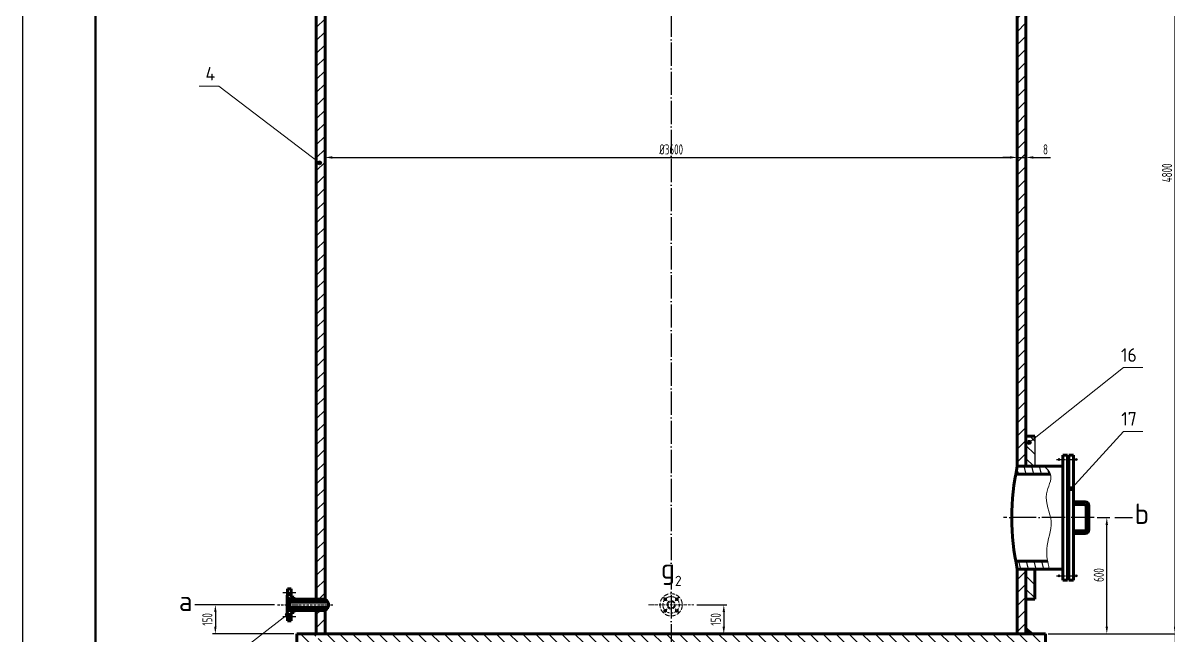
# Model space of a CAD drawing. Header units: millimetres. Extents: x -3106 to 5804, y -5569 to 7046.
# Drawn here: x -3106 to 2800, y 726 to 3886 of the extents above; entities that cross this region are included whole.
import ezdxf

# ---------------------------------------------------------------- set-up
doc = ezdxf.new("R2010")
doc.units = ezdxf.units.MM
for name, pattern in [('ACAD_ISO04W100', [30, 24, -3, 0, -3]), ('ACAD_ISO05W100', [33, 24, -3, 0, -3, 0, -3]), ('ACAD_ISO10W100', [18.7, 12, -3, 0.7, -3])]:
    doc.linetypes.add(name, pattern=pattern)
for name, color, linetype, lineweight in [('双点划线', 5, 'ACAD_ISO05W100', 18), ('标注', 7, 'Continuous', 18), ('粗实线', 4, 'Continuous', 70), ('细实线', 7, 'Continuous', 18)]:
    doc.layers.add(name, color=color, linetype=linetype, lineweight=lineweight)
doc.layers.add('点划线', color=1, linetype='ACAD_ISO04W100')
doc.styles.add('GB', font='Tssdeng.shx', dxfattribs={"bigfont": 'hztxt.shx'})
doc.styles.add('HGCAD', font='gbenor.shx', dxfattribs={"width": 0.75, "bigfont": 'gbcbig.shx'})
doc.dimstyles.new('GB', dxfattribs={"dimscale": 5, "dimtxt": 3.5, "dimasz": 2.5, "dimexe": 2.25, "dimexo": 2, "dimtad": 1, "dimdec": 0, "dimtxsty": 'GB', "dimcen": 2.5, "dimadec": 0, "dimazin": 0, "dimtfac": 1, "dimtdec": 0, "dimtmove": 0, "dimatfit": 3, "dimfxl": 0, "dimarcsym": 0})

# ---------------------------------------------------------------- blocks, each defined once
blk = doc.blocks.new('*D5')
at = {"color": 0, "lineweight": -2}
for p, q in [((-1548, 3206.4), (-1548, 3206.5)), ((-1510.5, 3191.5), (1984.5, 3191.5)), ((2022, 3206.4), (2022, 3206.5))]:
    blk.add_line(p, q, dxfattribs=at)
at = {"color": 0}
for points in [[(-1510.5, 3197.7), (-1510.5, 3185.2), (-1548, 3191.5)], [(1984.5, 3197.7), (1984.5, 3185.2), (2022, 3191.5)]]:
    blk.add_solid(points, dxfattribs=at)
at = {"layer": 'Defpoints', "color": 0}
for p in [(-1548, 3191.4), (2022, 3191.5), (2022, 3191.4)]:
    blk.add_point(p, dxfattribs=at)
at = {"color": 0, "insert": (237, 3232.7), "char_height": 52.5, "attachment_point": 5, "style": 'HGCAD'}
blk.add_mtext('%%C3600', dxfattribs=at)
blk = doc.blocks.new('*D6')
at = {"color": 0, "lineweight": -2}
for p, q in [((1984.5, 3191.4), (1947, 3191.4)), ((2022, 3191.4), (2067, 3191.4)), ((2104.5, 3191.4), (2193.2, 3191.4)), ((2022, 3176.4), (2022, 3176.4))]:
    blk.add_line(p, q, dxfattribs=at)
at = {"color": 0}
for points in [[(1984.5, 3197.7), (1984.5, 3185.2), (2022, 3191.4)], [(2104.5, 3197.7), (2104.5, 3185.2), (2067, 3191.4)]]:
    blk.add_solid(points, dxfattribs=at)
at = {"layer": 'Defpoints', "color": 0}
for p in [(2022, 3191.4), (2067, 3191.4), (2067, 3191.4)]:
    blk.add_point(p, dxfattribs=at)
at = {"color": 0, "insert": (2167.6, 3232.7), "char_height": 52.5, "attachment_point": 5, "style": 'HGCAD'}
blk.add_mtext('8', dxfattribs=at)
blk = doc.blocks.new('*D8')
at = {"color": 0, "lineweight": -2}
for p, q in [((2082, 5532.2), (2850.5, 5532.2)), ((2835.5, 769.7), (2835.5, 5494.7)), ((2182, 732.2), (2850.5, 732.2))]:
    blk.add_line(p, q, dxfattribs=at)
at = {"color": 0}
for points in [[(2829.3, 5494.7), (2841.8, 5494.7), (2835.5, 5532.2)], [(2829.3, 769.7), (2841.8, 769.7), (2835.5, 732.2)]]:
    blk.add_solid(points, dxfattribs=at)
at = {"layer": 'Defpoints', "color": 0}
for p in [(2067, 5532.2), (2835.5, 5532.2), (2167, 732.2)]:
    blk.add_point(p, dxfattribs=at)
at = {"color": 0, "insert": (2794.3, 3111.7), "char_height": 52.5, "attachment_point": 5, "rotation": 90, "style": 'HGCAD'}
blk.add_mtext('4800', dxfattribs=at)
blk = doc.blocks.new('*D9')
at = {"color": 0, "lineweight": -2}
for p, q in [((2835.5, 769.7), (2835.5, 807.2)), ((2182, 732.2), (2850.5, 732.2)), ((2835.5, 732.2), (2835.5, 687.2)), ((2182, 687.2), (2850.5, 687.2)), ((2835.5, 649.7), (2835.5, 536.7))]:
    blk.add_line(p, q, dxfattribs=at)
at = {"color": 0}
for points in [[(2829.3, 769.7), (2841.8, 769.7), (2835.5, 732.2)], [(2829.3, 649.7), (2841.8, 649.7), (2835.5, 687.2)]]:
    blk.add_solid(points, dxfattribs=at)
at = {"layer": 'Defpoints', "color": 0}
for p in [(2167, 732.2), (2167, 687.2), (2835.5, 687.2)]:
    blk.add_point(p, dxfattribs=at)
at = {"color": 0, "insert": (2794.3, 574.4), "char_height": 52.5, "attachment_point": 5, "rotation": 90, "style": 'HGCAD'}
blk.add_mtext('10', dxfattribs=at)
blk = doc.blocks.new('*D13')
at = {"color": 0, "lineweight": -2}
for p, q in [((-1807.8, 882.2), (-2128.4, 882.2)), ((-2113.4, 844.7), (-2113.4, 769.7)), ((-1708, 732.2), (-2128.4, 732.2))]:
    blk.add_line(p, q, dxfattribs=at)
at = {"color": 0}
for points in [[(-2119.7, 844.7), (-2107.2, 844.7), (-2113.4, 882.2)], [(-2119.7, 769.7), (-2107.2, 769.7), (-2113.4, 732.2)]]:
    blk.add_solid(points, dxfattribs=at)
at = {"layer": 'Defpoints', "color": 0}
for p in [(-1792.8, 882.2), (-2113.4, 732.2), (-1693, 732.2)]:
    blk.add_point(p, dxfattribs=at)
at = {"color": 0, "insert": (-2154.7, 807.2), "char_height": 52.5, "attachment_point": 5, "rotation": 90, "style": 'HGCAD'}
blk.add_mtext('150', dxfattribs=at)
blk = doc.blocks.new('*D14')
at = {"color": 0, "lineweight": -2}
for p, q in [((2434.3, 1332.2), (2498.8, 1332.2)), ((2483.8, 769.7), (2483.8, 1294.7)), ((2182, 732.2), (2498.8, 732.2))]:
    blk.add_line(p, q, dxfattribs=at)
at = {"color": 0}
for points in [[(2477.5, 1294.7), (2490, 1294.7), (2483.8, 1332.2)], [(2477.5, 769.7), (2490, 769.7), (2483.8, 732.2)]]:
    blk.add_solid(points, dxfattribs=at)
at = {"layer": 'Defpoints', "color": 0}
for p in [(2419.3, 1332.2), (2483.8, 1332.2), (2167, 732.2)]:
    blk.add_point(p, dxfattribs=at)
at = {"color": 0, "insert": (2442.5, 1036), "char_height": 52.5, "attachment_point": 5, "rotation": 90, "style": 'HGCAD'}
blk.add_mtext('600', dxfattribs=at)
blk = doc.blocks.new('*D16')
at = {"color": 0, "lineweight": -2}
for p, q in [((369.5, 882.2), (523.5, 882.2)), ((508.5, 844.7), (508.5, 769.7)), ((369.5, 732.2), (523.5, 732.2))]:
    blk.add_line(p, q, dxfattribs=at)
at = {"color": 0}
for points in [[(502.3, 844.7), (514.8, 844.7), (508.5, 882.2)], [(502.3, 769.7), (514.8, 769.7), (508.5, 732.2)]]:
    blk.add_solid(points, dxfattribs=at)
at = {"layer": 'Defpoints', "color": 0}
for p in [(354.5, 882.2), (354.5, 732.2), (508.5, 732.2)]:
    blk.add_point(p, dxfattribs=at)
at = {"color": 0, "insert": (467.3, 807.2), "char_height": 52.5, "attachment_point": 5, "rotation": 90, "style": 'HGCAD'}
blk.add_mtext('150', dxfattribs=at)

msp = doc.modelspace()

# ---------------------------------------------------------------- hatches: boundary and pattern name
h = msp.add_hatch()
h.set_pattern_fill('ANSI31', color=0, scale=15, style=0)
h.paths.add_polyline_path([(2067, 5532.16), (2022, 5532.16), (2022, 5348.16), (2067, 5348.16)])
h.paths.add_polyline_path([(2067, 5316.16), (2022, 5316.16), (2022, 1597.16), (2067, 1597.16)])
h.paths.add_polyline_path([(2067, 1067.16), (2022, 1067.16), (2022, 732.16), (2067, 732.16)])
h.paths.add_polyline_path([(-1548, 5532.16), (-1593, 5532.16), (-1593, 5051.88), (-1548, 5090.54)])
h.paths.add_polyline_path([(-1548, 852.66), (-1593, 852.66), (-1593, 732.16), (-1563, 732.16), (-1548, 732.16)])
h.paths.add_polyline_path([(-1548, 5090.54), (-1593, 5051.88), (-1593, 3176.15), (-1584.51, 3169.7, -0.7183276), (-1566.55, 3163.65, -1), (-1586.55, 3163.65, -0.1639224), (-1584.51, 3169.7), (-1593, 3176.15), (-1593, 1067.16), (-1593, 911.66), (-1548, 911.66), (-1548, 1067.16)])
for points in [[(-1566.55, 3163.66, -1), (-1586.55, 3163.63, -1)], [(2073.21, 1720.37, 1), (2093.21, 1720.33, 1)], [(2291.62, 1482.15, 1), (2311.62, 1482.11, 1)], [(-1751, 832.68, 1), (-1731, 832.65, 1)]]:
    msp.add_hatch(color=0).paths.add_polyline_path(points)
h = msp.add_hatch()
h.set_pattern_fill('ANSI31', color=0, scale=15, angle=90, style=0)
h.paths.add_polyline_path([(2112, 1067.16), (2067, 1067.16), (2067, 912.16), (2112, 912.16)])
h.paths.add_polyline_path([(2112, 1743.18), (2091.04, 1726.56, -0.1692117), (2093.21, 1720.35, -1), (2073.21, 1720.35, -0.7105543), (2091.04, 1726.56), (2112, 1743.18), (2112, 1752.16), (2067, 1752.16), (2067, 1597.16), (2112, 1597.16)])
h = msp.add_hatch()
h.set_pattern_fill('ANSI31', color=256, scale=12, angle=60, style=0)
edge = h.paths.add_edge_path()
edge.add_spline(control_points=[(2187.18, 1067.16), (2184.24, 1080.5), (2181.3, 1093.83), (2178.94, 1107.16)], knot_values=[0, 0, 0, 0, 40.3044867, 40.3044867, 40.3044867, 40.3044867], degree=3, periodic=0)
edge.add_line((2178.94, 1107.16), (2014.23, 1107.16))
edge.add_arc((3279.68, 1332.16), 1285.29, 190.081981, 191.898488)
edge.add_line((2022, 1067.16), (2187.18, 1067.16))
edge = h.paths.add_edge_path()
edge.add_spline(control_points=[(2193.28, 1557.16), (2188.19, 1571.62), (2174.88, 1584.39), (2161.58, 1597.16)], knot_values=[496.8202551, 496.8202551, 496.8202551, 496.8202551, 547.7109889, 547.7109889, 547.7109889, 547.7109889], degree=3, periodic=0)
edge.add_line((2161.58, 1597.16), (2022, 1597.16))
edge.add_arc((3279.68, 1332.16), 1285.29, 168.101512, 169.918019)
edge.add_line((2014.23, 1557.16), (2193.28, 1557.16))
at = {"linetype": 'Continuous'}
h = msp.add_hatch(dxfattribs=at)
h.set_pattern_fill('_USER', color=0, scale=15, angle=-45, style=0, pattern_type=0)
h.set_pattern_definition([(315, (-2625.167, -860.837), (10.6066, 10.6066), [])])
h.paths.add_polyline_path([(-1723, 964.66), (-1741, 964.66), (-1741, 953.66), (-1723, 953.66)])
h.paths.add_polyline_path([(-1723, 799.66), (-1741, 799.66), (-1741, 810.66), (-1723, 810.66)])
edge = h.paths.add_edge_path()
edge.add_arc((-1718, 928.59), 5, 180, 262.999975)
edge.add_line((-1718.61, 923.63), (-1709, 922.45))
edge.add_line((-1709, 922.45), (-1709, 916.66))
edge.add_line((-1709, 916.66), (-1713.2, 911.66))
edge.add_line((-1713.2, 911.66), (-1743, 911.66))
edge.add_line((-1743, 911.66), (-1743, 931.66))
edge.add_line((-1743, 931.66), (-1741, 931.66))
edge.add_line((-1741, 931.66), (-1741, 935.66))
edge.add_line((-1741, 935.66), (-1723, 935.66))
edge.add_line((-1723, 935.66), (-1723, 928.59))
edge = h.paths.add_edge_path()
edge.add_arc((-1718, 835.74), 5, 97.000025, 180, ccw=False)
edge.add_line((-1718.61, 840.7), (-1709, 841.88))
edge.add_line((-1709, 841.88), (-1709, 847.66))
edge.add_line((-1709, 847.66), (-1713.2, 852.66))
edge.add_line((-1713.2, 852.66), (-1743, 852.66))
edge.add_line((-1743, 852.66), (-1743, 832.66))
edge.add_line((-1743, 832.66), (-1741, 832.66))
edge.add_line((-1741, 832.66), (-1741, 828.66))
edge.add_line((-1741, 828.66), (-1723, 828.66))
edge.add_line((-1723, 828.66), (-1723, 835.74))
h = msp.add_hatch()
h.set_pattern_fill('ANSI31', color=0, scale=8, style=0)
h.paths.add_polyline_path([(-1532.6, 867.66), (-1731.71, 867.66), (-1731.71, 852.66), (-1713.2, 852.66), (-1548, 852.66, 0.1699415)])
h.paths.add_polyline_path([(-1548, 911.66), (-1731.71, 911.66), (-1731.71, 896.66), (-1532.6, 896.66, 0.1699415)])
h = msp.add_hatch()
h.set_pattern_fill('ANSI31', color=0, scale=15, angle=90, style=0)
h.paths.add_polyline_path([(-1563, 732.16), (-1693, 732.16), (-1693, 687.16), (-1616.54, 687.16), (-1601.02, 702.68, -1.4966058), (-1583.95, 709.75, -0.6681786), (-1601.02, 702.68), (-1616.54, 687.16), (-1563, 687.16), (237, 687.16), (237, 732.16)])
h.paths.add_polyline_path([(2037, 687.16), (2167, 687.16), (2167, 732.16), (237, 732.16), (237, 687.16)])

# ---------------------------------------------------------------- linework, layer by layer
at = {"color": 0, "lineweight": -3}
msp.add_line((-3105.92, -5569.28), (-3105.92, 7045.72), dxfattribs=at)
at = {"color": 0, "lineweight": 50}
msp.add_line((-2730.92, -5419.28), (-2730.92, 6895.72), dxfattribs=at)
at = {"color": 0}
for p, q in [((2067, 3469.29), (2067, 3469.29)), ((2570.34, 1777.3), (2301.62, 1482.13)), ((2112, 1752.16), (2112, 1597.16)), ((2525.01, 1332.16), (2615.73, 1332.16)), ((-2128.41, 882.16), (-2219.14, 882.16))]:
    msp.add_line(p, q, dxfattribs=at)
at = {"color": 0, "linetype": 'ACAD_ISO10W100'}
for p, q in [((-1698, 944.66), (-1766, 944.66)), ((-1792.82, 882.16), (-1506.92, 882.16)), ((-1698, 819.66), (-1766, 819.66))]:
    msp.add_line(p, q, dxfattribs=at)
at = {"color": 0}
for centre in [(-1576.55, 3163.65), (2083.21, 1720.35), (2301.62, 1482.13), (-1741, 832.66)]:
    msp.add_circle(centre, 10, dxfattribs=at)
for points in [[(2067, 732.16), (2067, 768.4), (2110.45, 732.16)], [(2022, 732.16), (2022, 767.57), (1960.59, 732.16), (2022, 732.16)]]:
    msp.add_solid(points, dxfattribs=at)
at = {"layer": '双点划线', "color": 0}
for centre, radius in [((237, 882.16), 57.5), ((206.95, 912.22), 7), ((237, 882.16), 21.5), ((237, 882.16), 16.5), ((267.05, 912.22), 7), ((206.95, 852.11), 7), ((267.05, 852.11), 7)]:
    msp.add_circle(centre, radius, dxfattribs=at)
at = {"layer": '点划线', "color": 0, "ltscale": 5}
for p, q in [((237, 6185.5), (237, 497.95)), ((2419.28, 1332.16), (1950.76, 1332.16))]:
    msp.add_line(p, q, dxfattribs=at)
at = {"layer": '点划线', "color": 0, "ltscale": 2}
for p, q in [((2223.57, 1632.16), (2331.85, 1632.16)), ((2223.57, 1032.17), (2331.85, 1032.17))]:
    msp.add_line(p, q, dxfattribs=at)
at = {"layer": '粗实线', "color": 0}
for p, q in [((-1593, 5562.16), (-1593, 1067.16)), ((-1548, 5532.16), (-1548, 1067.16)), ((2022, 5316.16), (2022, 1597.16)), ((2067, 5316.16), (2067, 1597.16)), ((2112, 1752.16), (2067, 1752.16)), ((2280.76, 1654.66), (2256.76, 1654.66)), ((2256.76, 1009.67), (2256.76, 1654.66)), ((2280.76, 1654.66), (2280.76, 1332.16)), ((2287.76, 1654.66), (2287.76, 1332.16)), ((2311.76, 1654.66), (2287.76, 1654.66)), ((2311.76, 1332.16), (2311.76, 1654.66)), ((2256.76, 1597.16), (2022, 1597.16)), ((2234.31, 1634.99), (2239.97, 1629.34)), ((2234.31, 1629.34), (2239.97, 1634.99)), ((2287.76, 1613.7), (2280.76, 1613.7)), ((2287.76, 1613.7), (2280.76, 1613.7)), ((2323.52, 1634.99), (2329.18, 1629.34)), ((2323.52, 1629.34), (2329.18, 1634.99)), ((2193.28, 1557.16), (2014.23, 1557.16)), ((2371.76, 1414), (2311.76, 1414)), ((2311.76, 1414), (2311.76, 1250.33)), ((2367.26, 1400), (2311.76, 1400)), ((2377.76, 1389.5), (2377.76, 1271.36)), ((2391.76, 1394), (2391.76, 1270.33)), ((2280.76, 1009.67), (2280.76, 1332.16)), ((2287.76, 1009.67), (2287.76, 1332.16)), ((2311.76, 1009.67), (2311.76, 1332.16)), ((2370.31, 1264.33), (2311.76, 1264.33)), ((2371.76, 1250.33), (2311.76, 1250.33)), ((-1593, 1067.16), (-1593, 911.66)), ((-1548, 1067.16), (-1548, 911.66)), ((2178.94, 1107.16), (2014.23, 1107.16)), ((2256.76, 1067.16), (2022, 1067.16)), ((2022, 1067.16), (2022, 732.16)), ((2067, 1067.16), (2067, 732.16)), ((2112, 912.16), (2112, 1067.16)), ((2234.31, 1029.34), (2239.97, 1034.99)), ((2234.31, 1034.99), (2239.97, 1029.34)), ((2280.76, 1009.67), (2256.76, 1009.67)), ((2287.76, 1050.63), (2280.76, 1050.63)), ((2311.76, 1009.67), (2287.76, 1009.67)), ((2323.52, 1029.34), (2329.18, 1034.99)), ((2323.52, 1034.99), (2329.18, 1029.34)), ((-1741, 964.66), (-1741, 931.66)), ((-1723, 964.66), (-1741, 964.66)), ((-1723, 964.66), (-1723, 928.59)), ((-1741, 931.66), (-1743, 931.66)), ((-1743, 931.66), (-1743, 832.66)), ((-1743, 911.66), (-1743, 852.66)), ((-1713.2, 911.66), (-1743, 911.66)), ((-1723, 935.66), (-1741, 935.66)), ((-1731.71, 911.66), (-1548, 911.66)), ((-1731.71, 852.66), (-1731.71, 911.66)), ((-1731.71, 896.66), (-1532.6, 896.66)), ((-1709, 922.45), (-1718.61, 923.63)), ((-1713.2, 911.66), (-1709, 916.66)), ((-1709, 922.45), (-1709, 911.66)), ((2112, 912.16), (2067, 912.16)), ((-1713.2, 852.66), (-1743, 852.66)), ((-1743, 832.66), (-1741, 832.66)), ((-1741, 799.66), (-1741, 832.66)), ((-1723, 828.66), (-1741, 828.66)), ((-1731.71, 867.66), (-1532.6, 867.66)), ((-1731.71, 852.66), (-1548, 852.66)), ((-1723, 799.66), (-1723, 835.74)), ((-1709, 841.88), (-1718.61, 840.7)), ((-1713.2, 852.66), (-1709, 847.66)), ((-1709, 852.66), (-1709, 841.88)), ((-1593, 852.66), (-1593, 732.16)), ((-1548, 852.66), (-1548, 732.16)), ((-1723, 810.66), (-1741, 810.66)), ((-1723, 799.66), (-1741, 799.66)), ((-1563, 732.16), (-1693, 732.16)), ((-1693, 732.16), (-1693, 687.16)), ((-1563, 732.16), (2167, 732.16)), ((2167, 732.16), (2167, 687.16))]:
    msp.add_line(p, q, dxfattribs=at)
for centre, radius, start, end in [((3279.68, 1332.16), 1285.29, 168.101512, 191.898488), ((2367.26, 1389.5), 10.5, 0, 90), ((2371.76, 1394), 20, 0, 90), ((2370.76, 1271.36), 7, 270, 0), ((2371.76, 1270.33), 20, 270, 0), ((-1718, 928.59), 5, 180, 262.999975), ((-1561.73, 882.16), 32.54, 294.957332, 65.042668), ((-1718, 835.74), 5, 97.000025, 180)]:
    msp.add_arc(centre, radius, start, end, dxfattribs=at)
at = {"layer": '细实线', "color": 0}
for p, q in [((-2096.34, 3558.72), (-2196.34, 3558.72)), ((-2096.34, 3558.72), (-1576.55, 3163.65)), ((2570.34, 2106.67), (2083.21, 1720.35)), ((2570.34, 2106.67), (2670.34, 2106.67)), ((2570.34, 1777.3), (2670.34, 1777.3)), ((-2096.34, 557.66), (-1741, 832.66))]:
    msp.add_line(p, q, dxfattribs=at)
at = {"layer": '细实线', "color": 0, "linetype": 'ACAD_ISO10W100'}
for p, q in [((197.75, 921.41), (216.14, 903.02)), ((276.24, 921.41), (257.86, 903.02)), ((119.5, 882.16), (354.5, 882.16)), ((197.75, 842.92), (216.14, 861.3)), ((276.24, 842.92), (257.86, 861.3))]:
    msp.add_line(p, q, dxfattribs=at)
msp.add_circle((237, 882.16), 42.5, dxfattribs=at)
at = {"layer": '细实线', "color": 0}
msp.add_spline([(2187.18, 1067.16), (2174.38, 1170.98), (2196.78, 1311.67), (2172.78, 1455.57), (2193.58, 1556.3), (2161.58, 1597.16)], degree=3, dxfattribs=at)

# ---------------------------------------------------------------- texts
at = {"layer": '标注', "color": 0, "style": 'GB'}
for s, insert, char_height, width, attachment_point in [('4', (-2164.51, 3588.61), 70, 96.0004, 7), ('16', (2638.5, 2136.56), 70, 96.0004, 9), ('17', (2638.5, 1807.19), 70, 96.0004, 9), ('b', (2627.52, 1404.7), 105, 144.0007, 1), ('g', (258.02, 1121.86), 105, 144.0007, 3), ('2', (291.06, 1032.16), 52.5, 72.0003, 3), ('a', (-2230.92, 954.7), 105, 144.0007, 3)]:
    msp.add_mtext(s, dxfattribs=dict(at, insert=insert, char_height=char_height, width=width, attachment_point=attachment_point))

# ---------------------------------------------------------------- dimensions: what is measured, and where the dimension line sits
at = {"color": 0}
dim = msp.add_linear_dim(base=(2835.51, 5532.16), p1=(2167, 732.16), p2=(2067, 5532.16), angle=90, dimstyle='GB', override={"dimscale": 15, "dimexe": 1, "dimexo": 1, "dimgap": 1, "dimdec": 1, "dimdsep": 46, "dimtxsty": 'HGCAD', "dimcen": 0, "dimadec": 1, "dimtdec": 1, "dimatfit": 1}, dxfattribs=at)
dim.commit()
dim.dimension.update_dxf_attribs({"geometry": '*D8', "text_midpoint": (2835.51, 3111.73), "dimtype": 160})
for base, p1, p2, text, picture, middle in [((2022, 3191.45), (-1548, 3191.44), (2022, 3191.44), '%%C3600', '*D5', (237, 3232.7)), ((2067, 3191.43), (2022, 3191.44), (2067, 3191.43), '8', '*D6', (2167.6, 3232.68))]:
    dim = msp.add_linear_dim(base=base, p1=p1, p2=p2, text=text, dimstyle='GB', override={"dimscale": 15, "dimexe": 1, "dimexo": 1, "dimgap": 1, "dimdec": 1, "dimdsep": 46, "dimtxsty": 'HGCAD', "dimcen": 0, "dimadec": 1, "dimtdec": 1, "dimatfit": 1}, dxfattribs=at)
    dim.commit()
    dim.dimension.update_dxf_attribs({"geometry": picture, "text_midpoint": middle})
dim = msp.add_linear_dim(base=(2483.77, 1332.16), p1=(2167, 732.16), p2=(2419.28, 1332.16), angle=90, text='600', dimstyle='GB', override={"dimscale": 15, "dimexe": 1, "dimexo": 1, "dimgap": 1, "dimdec": 1, "dimdsep": 46, "dimtxsty": 'HGCAD', "dimcen": 0, "dimadec": 1, "dimtdec": 1, "dimatfit": 1}, dxfattribs=at)
dim.commit()
dim.dimension.update_dxf_attribs({"geometry": '*D14', "text_midpoint": (2483.77, 1036.01), "dimtype": 160})
for base, p1, p2, picture, middle in [((-2113.41, 732.16), (-1792.82, 882.16), (-1693, 732.16), '*D13', (-2154.66, 807.16)), ((508.55, 732.16), (354.5, 882.16), (354.5, 732.16), '*D16', (467.3, 807.16))]:
    dim = msp.add_linear_dim(base=base, p1=p1, p2=p2, angle=90, dimstyle='GB', override={"dimscale": 15, "dimexe": 1, "dimexo": 1, "dimgap": 1, "dimdec": 1, "dimdsep": 46, "dimtxsty": 'HGCAD', "dimcen": 0, "dimadec": 1, "dimtdec": 1, "dimatfit": 1}, dxfattribs=at)
    dim.commit()
    dim.dimension.update_dxf_attribs({"geometry": picture, "text_midpoint": middle})
dim = msp.add_linear_dim(base=(2835.51, 687.16), p1=(2167, 732.16), p2=(2167, 687.16), angle=90, text='10', dimstyle='GB', override={"dimscale": 15, "dimexe": 1, "dimexo": 1, "dimgap": 1, "dimdec": 1, "dimdsep": 46, "dimtxsty": 'HGCAD', "dimcen": 0, "dimadec": 1, "dimtdec": 1, "dimatfit": 1}, dxfattribs=at)
dim.commit()
dim.dimension.update_dxf_attribs({"geometry": '*D9', "text_midpoint": (2794.26, 574.45)})

doc.saveas('drawing.dxf')
